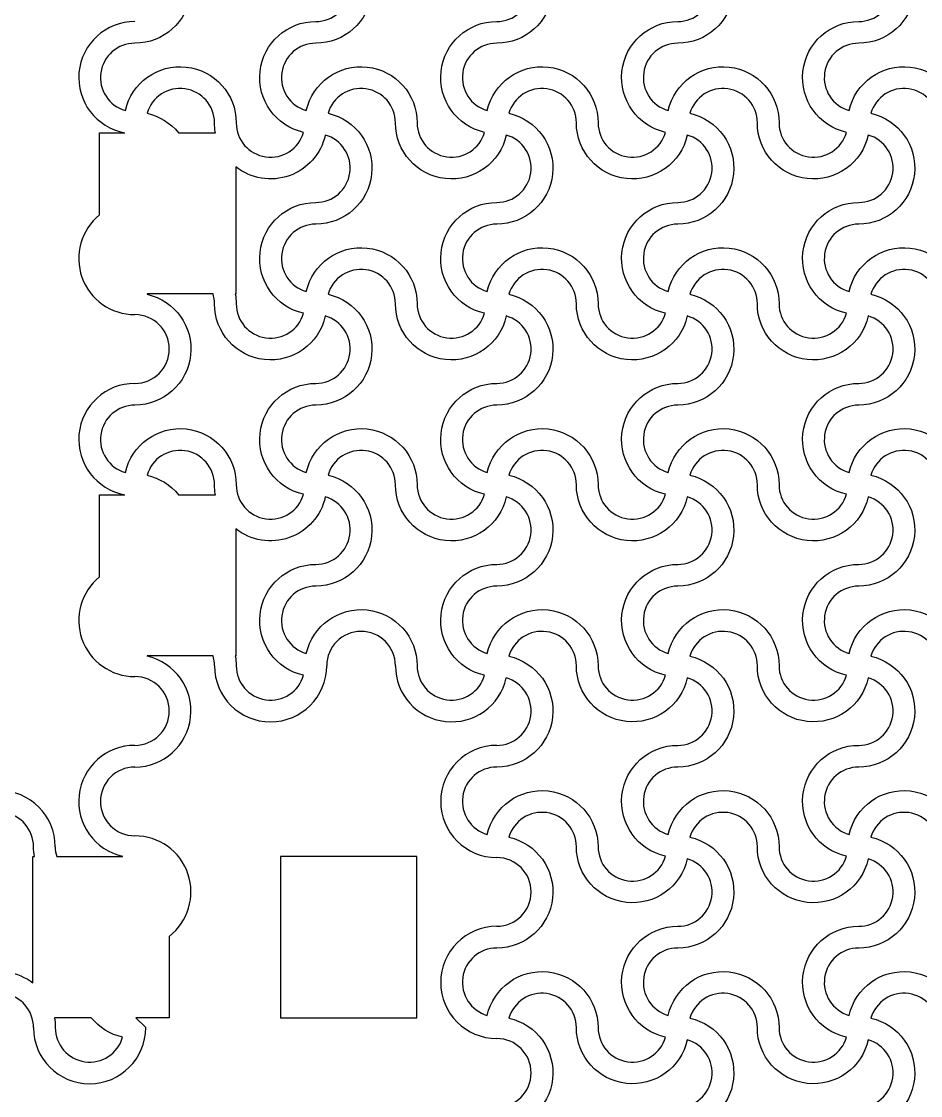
# Model space of a CAD drawing. Header units: millimetres. Extents: x 24 to 345, y 12 to 201.
# Drawn here: x 62.945 to 64.932, y 38.144 to 40.518 of the extents above; entities that cross this region are included whole.
import ezdxf

# ---------------------------------------------------------------- set-up
doc = ezdxf.new("R2010")
doc.units = ezdxf.units.MM
doc.header["$MEASUREMENT"] = 0
doc.layers.add('5th metal (rf+ground)', color=240, linetype='Continuous')

msp = doc.modelspace()

# ---------------------------------------------------------------- linework, layer by layer
at = {"layer": '5th metal (rf+ground)'}
msp.add_line((63.2193, 38.29421), (63.1973, 38.31621), dxfattribs=at)
msp.add_line((63.2193, 38.29421), (63.1973, 38.31621), dxfattribs=at)
msp.add_line((63.2193, 38.29421), (63.1973, 38.31621), dxfattribs=at)
msp.add_line((63.2193, 38.29421), (63.1973, 38.31621), dxfattribs=at)
for points in [[(63.61633, 40.66724, -0.8959788), (63.3713, 40.69421, 0.8687853), (63.22227, 40.71524, -0.8959788), (63.1953, 40.47021, 0.8687853), (63.17427, 40.32118, -0.8959788), (63.4193, 40.29421, 0.8687853), (63.56833, 40.27318, -0.8959788), (63.5953, 40.51821, 0.8687853)], [(63.61633, 40.66724, -0.8959788), (63.3713, 40.69421, 0.8687853), (63.22227, 40.71524, -0.8959788), (63.1953, 40.47021, 0.8687853), (63.17427, 40.32118, -0.8959788), (63.4193, 40.29421, 0.8687853), (63.56833, 40.27318, -0.8959788), (63.5953, 40.51821, 0.8687853)], [(63.61633, 40.66724, -0.8959788), (63.3713, 40.69421, 0.8687853), (63.22227, 40.71524, -0.8959788), (63.1953, 40.47021, 0.8687853), (63.17427, 40.32118, -0.8959788), (63.4193, 40.29421, 0.8687853), (63.56833, 40.27318, -0.8959788), (63.5953, 40.51821, 0.8687853)], [(63.61633, 40.66724, -0.8959788), (63.3713, 40.69421, 0.8687853), (63.22227, 40.71524, -0.8959788), (63.1953, 40.47021, 0.8687853), (63.17427, 40.32118, -0.8959788), (63.4193, 40.29421, 0.8687853), (63.56833, 40.27318, -0.8959788), (63.5953, 40.51821, 0.8687853)], [(64.01633, 40.66724, -0.8959788), (63.7713, 40.69421, 0.8687853), (63.62227, 40.71524, -0.8959788), (63.5953, 40.47021, 0.8687853), (63.57427, 40.32118, -0.8959788), (63.8193, 40.29421, 0.8687853), (63.96833, 40.27318, -0.8959788), (63.9953, 40.51821, 0.8687853)], [(64.01633, 40.66724, -0.8959788), (63.7713, 40.69421, 0.8687853), (63.62227, 40.71524, -0.8959788), (63.5953, 40.47021, 0.8687853), (63.57427, 40.32118, -0.8959788), (63.8193, 40.29421, 0.8687853), (63.96833, 40.27318, -0.8959788), (63.9953, 40.51821, 0.8687853)], [(64.01633, 40.66724, -0.8959788), (63.7713, 40.69421, 0.8687853), (63.62227, 40.71524, -0.8959788), (63.5953, 40.47021, 0.8687853), (63.57427, 40.32118, -0.8959788), (63.8193, 40.29421, 0.8687853), (63.96833, 40.27318, -0.8959788), (63.9953, 40.51821, 0.8687853)], [(64.01633, 40.66724, -0.8959788), (63.7713, 40.69421, 0.8687853), (63.62227, 40.71524, -0.8959788), (63.5953, 40.47021, 0.8687853), (63.57427, 40.32118, -0.8959788), (63.8193, 40.29421, 0.8687853), (63.96833, 40.27318, -0.8959788), (63.9953, 40.51821, 0.8687853)], [(64.41633, 40.66724, -0.8959788), (64.1713, 40.69421, 0.8687853), (64.02227, 40.71524, -0.8959788), (63.9953, 40.47021, 0.8687853), (63.97427, 40.32118, -0.8959788), (64.2193, 40.29421, 0.8687853), (64.36833, 40.27318, -0.8959788), (64.3953, 40.51821, 0.8687853)], [(64.41633, 40.66724, -0.8959788), (64.1713, 40.69421, 0.8687853), (64.02227, 40.71524, -0.8959788), (63.9953, 40.47021, 0.8687853), (63.97427, 40.32118, -0.8959788), (64.2193, 40.29421, 0.8687853), (64.36833, 40.27318, -0.8959788), (64.3953, 40.51821, 0.8687853)], [(64.41633, 40.66724, -0.8959788), (64.1713, 40.69421, 0.8687853), (64.02227, 40.71524, -0.8959788), (63.9953, 40.47021, 0.8687853), (63.97427, 40.32118, -0.8959788), (64.2193, 40.29421, 0.8687853), (64.36833, 40.27318, -0.8959788), (64.3953, 40.51821, 0.8687853)], [(64.41633, 40.66724, -0.8959788), (64.1713, 40.69421, 0.8687853), (64.02227, 40.71524, -0.8959788), (63.9953, 40.47021, 0.8687853), (63.97427, 40.32118, -0.8959788), (64.2193, 40.29421, 0.8687853), (64.36833, 40.27318, -0.8959788), (64.3953, 40.51821, 0.8687853)], [(64.81633, 40.66724, -0.8959788), (64.5713, 40.69421, 0.8687853), (64.42227, 40.71524, -0.8959788), (64.3953, 40.47021, 0.8687853), (64.37427, 40.32118, -0.8959788), (64.6193, 40.29421, 0.8687853), (64.76833, 40.27318, -0.8959788), (64.7953, 40.51821, 0.8687853)], [(64.81633, 40.66724, -0.8959788), (64.5713, 40.69421, 0.8687853), (64.42227, 40.71524, -0.8959788), (64.3953, 40.47021, 0.8687853), (64.37427, 40.32118, -0.8959788), (64.6193, 40.29421, 0.8687853), (64.76833, 40.27318, -0.8959788), (64.7953, 40.51821, 0.8687853)], [(64.81633, 40.66724, -0.8959788), (64.5713, 40.69421, 0.8687853), (64.42227, 40.71524, -0.8959788), (64.3953, 40.47021, 0.8687853), (64.37427, 40.32118, -0.8959788), (64.6193, 40.29421, 0.8687853), (64.76833, 40.27318, -0.8959788), (64.7953, 40.51821, 0.8687853)], [(64.81633, 40.66724, -0.8959788), (64.5713, 40.69421, 0.8687853), (64.42227, 40.71524, -0.8959788), (64.3953, 40.47021, 0.8687853), (64.37427, 40.32118, -0.8959788), (64.6193, 40.29421, 0.8687853), (64.76833, 40.27318, -0.8959788), (64.7953, 40.51821, 0.8687853)], [(65.21633, 40.66724, -0.8959788), (64.9713, 40.69421, 0.8687853), (64.82227, 40.71524, -0.8959788), (64.7953, 40.47021, 0.8687853), (64.77427, 40.32118, -0.8959788), (65.0193, 40.29421, 0.8687853), (65.16833, 40.27318, -0.8959788), (65.1953, 40.51821, 0.8687853)], [(65.21633, 40.66724, -0.8959788), (64.9713, 40.69421, 0.8687853), (64.82227, 40.71524, -0.8959788), (64.7953, 40.47021, 0.8687853), (64.77427, 40.32118, -0.8959788), (65.0193, 40.29421, 0.8687853), (65.16833, 40.27318, -0.8959788), (65.1953, 40.51821, 0.8687853)], [(65.21633, 40.66724, -0.8959788), (64.9713, 40.69421, 0.8687853), (64.82227, 40.71524, -0.8959788), (64.7953, 40.47021, 0.8687853), (64.77427, 40.32118, -0.8959788), (65.0193, 40.29421, 0.8687853), (65.16833, 40.27318, -0.8959788), (65.1953, 40.51821, 0.8687853)], [(65.21633, 40.66724, -0.8959788), (64.9713, 40.69421, 0.8687853), (64.82227, 40.71524, -0.8959788), (64.7953, 40.47021, 0.8687853), (64.77427, 40.32118, -0.8959788), (65.0193, 40.29421, 0.8687853), (65.16833, 40.27318, -0.8959788), (65.1953, 40.51821, 0.8687853)], [(64.01633, 40.26724, -0.8959788), (63.7713, 40.29421, 0.8687853), (63.62227, 40.31524, -0.8959788), (63.5953, 40.07021, 0.8687853), (63.57427, 39.92118, -0.8959788), (63.8193, 39.89421, 0.8687853), (63.96833, 39.87318, -0.8959788), (63.9953, 40.11821, 0.8687853)], [(64.01633, 40.26724, -0.8959788), (63.7713, 40.29421, 0.8687853), (63.62227, 40.31524, -0.8959788), (63.5953, 40.07021, 0.8687853), (63.57427, 39.92118, -0.8959788), (63.8193, 39.89421, 0.8687853), (63.96833, 39.87318, -0.8959788), (63.9953, 40.11821, 0.8687853)], [(64.01633, 40.26724, -0.8959788), (63.7713, 40.29421, 0.8687853), (63.62227, 40.31524, -0.8959788), (63.5953, 40.07021, 0.8687853), (63.57427, 39.92118, -0.8959788), (63.8193, 39.89421, 0.8687853), (63.96833, 39.87318, -0.8959788), (63.9953, 40.11821, 0.8687853)], [(64.01633, 40.26724, -0.8959788), (63.7713, 40.29421, 0.8687853), (63.62227, 40.31524, -0.8959788), (63.5953, 40.07021, 0.8687853), (63.57427, 39.92118, -0.8959788), (63.8193, 39.89421, 0.8687853), (63.96833, 39.87318, -0.8959788), (63.9953, 40.11821, 0.8687853)], [(64.41633, 40.26724, -0.8959788), (64.1713, 40.29421, 0.8687853), (64.02227, 40.31524, -0.8959788), (63.9953, 40.07021, 0.8687853), (63.97427, 39.92118, -0.8959788), (64.2193, 39.89421, 0.8687853), (64.36833, 39.87318, -0.8959788), (64.3953, 40.11821, 0.8687853)], [(64.41633, 40.26724, -0.8959788), (64.1713, 40.29421, 0.8687853), (64.02227, 40.31524, -0.8959788), (63.9953, 40.07021, 0.8687853), (63.97427, 39.92118, -0.8959788), (64.2193, 39.89421, 0.8687853), (64.36833, 39.87318, -0.8959788), (64.3953, 40.11821, 0.8687853)], [(64.41633, 40.26724, -0.8959788), (64.1713, 40.29421, 0.8687853), (64.02227, 40.31524, -0.8959788), (63.9953, 40.07021, 0.8687853), (63.97427, 39.92118, -0.8959788), (64.2193, 39.89421, 0.8687853), (64.36833, 39.87318, -0.8959788), (64.3953, 40.11821, 0.8687853)], [(64.41633, 40.26724, -0.8959788), (64.1713, 40.29421, 0.8687853), (64.02227, 40.31524, -0.8959788), (63.9953, 40.07021, 0.8687853), (63.97427, 39.92118, -0.8959788), (64.2193, 39.89421, 0.8687853), (64.36833, 39.87318, -0.8959788), (64.3953, 40.11821, 0.8687853)], [(64.81633, 40.26724, -0.8959788), (64.5713, 40.29421, 0.8687853), (64.42227, 40.31524, -0.8959788), (64.3953, 40.07021, 0.8687853), (64.37427, 39.92118, -0.8959788), (64.6193, 39.89421, 0.8687853), (64.76833, 39.87318, -0.8959788), (64.7953, 40.11821, 0.8687853)], [(64.81633, 40.26724, -0.8959788), (64.5713, 40.29421, 0.8687853), (64.42227, 40.31524, -0.8959788), (64.3953, 40.07021, 0.8687853), (64.37427, 39.92118, -0.8959788), (64.6193, 39.89421, 0.8687853), (64.76833, 39.87318, -0.8959788), (64.7953, 40.11821, 0.8687853)], [(64.81633, 40.26724, -0.8959788), (64.5713, 40.29421, 0.8687853), (64.42227, 40.31524, -0.8959788), (64.3953, 40.07021, 0.8687853), (64.37427, 39.92118, -0.8959788), (64.6193, 39.89421, 0.8687853), (64.76833, 39.87318, -0.8959788), (64.7953, 40.11821, 0.8687853)], [(64.81633, 40.26724, -0.8959788), (64.5713, 40.29421, 0.8687853), (64.42227, 40.31524, -0.8959788), (64.3953, 40.07021, 0.8687853), (64.37427, 39.92118, -0.8959788), (64.6193, 39.89421, 0.8687853), (64.76833, 39.87318, -0.8959788), (64.7953, 40.11821, 0.8687853)], [(65.21633, 40.26724, -0.8959788), (64.9713, 40.29421, 0.8687853), (64.82227, 40.31524, -0.8959788), (64.7953, 40.07021, 0.8687853), (64.77427, 39.92118, -0.8959788), (65.0193, 39.89421, 0.8687853), (65.16833, 39.87318, -0.8959788), (65.1953, 40.11821, 0.8687853)], [(65.21633, 40.26724, -0.8959788), (64.9713, 40.29421, 0.8687853), (64.82227, 40.31524, -0.8959788), (64.7953, 40.07021, 0.8687853), (64.77427, 39.92118, -0.8959788), (65.0193, 39.89421, 0.8687853), (65.16833, 39.87318, -0.8959788), (65.1953, 40.11821, 0.8687853)], [(65.21633, 40.26724, -0.8959788), (64.9713, 40.29421, 0.8687853), (64.82227, 40.31524, -0.8959788), (64.7953, 40.07021, 0.8687853), (64.77427, 39.92118, -0.8959788), (65.0193, 39.89421, 0.8687853), (65.16833, 39.87318, -0.8959788), (65.1953, 40.11821, 0.8687853)], [(65.21633, 40.26724, -0.8959788), (64.9713, 40.29421, 0.8687853), (64.82227, 40.31524, -0.8959788), (64.7953, 40.07021, 0.8687853), (64.77427, 39.92118, -0.8959788), (65.0193, 39.89421, 0.8687853), (65.16833, 39.87318, -0.8959788), (65.1953, 40.11821, 0.8687853)], [(64.01633, 39.86724, -0.8959788), (63.7713, 39.89421, 0.8687853), (63.62227, 39.91524, -0.8959788), (63.5953, 39.67021, 0.8687853), (63.57427, 39.52118, -0.8959788), (63.8193, 39.49421, 0.8687853), (63.96833, 39.47318, -0.8959788), (63.9953, 39.71821, 0.8687853)], [(64.01633, 39.86724, -0.8959788), (63.7713, 39.89421, 0.8687853), (63.62227, 39.91524, -0.8959788), (63.5953, 39.67021, 0.8687853), (63.57427, 39.52118, -0.8959788), (63.8193, 39.49421, 0.8687853), (63.96833, 39.47318, -0.8959788), (63.9953, 39.71821, 0.8687853)], [(64.01633, 39.86724, -0.8959788), (63.7713, 39.89421, 0.8687853), (63.62227, 39.91524, -0.8959788), (63.5953, 39.67021, 0.8687853), (63.57427, 39.52118, -0.8959788), (63.8193, 39.49421, 0.8687853), (63.96833, 39.47318, -0.8959788), (63.9953, 39.71821, 0.8687853)], [(64.01633, 39.86724, -0.8959788), (63.7713, 39.89421, 0.8687853), (63.62227, 39.91524, -0.8959788), (63.5953, 39.67021, 0.8687853), (63.57427, 39.52118, -0.8959788), (63.8193, 39.49421, 0.8687853), (63.96833, 39.47318, -0.8959788), (63.9953, 39.71821, 0.8687853)], [(64.41633, 39.86724, -0.8959788), (64.1713, 39.89421, 0.8687853), (64.02227, 39.91524, -0.8959788), (63.9953, 39.67021, 0.8687853), (63.97427, 39.52118, -0.8959788), (64.2193, 39.49421, 0.8687853), (64.36833, 39.47318, -0.8959788), (64.3953, 39.71821, 0.8687853)], [(64.41633, 39.86724, -0.8959788), (64.1713, 39.89421, 0.8687853), (64.02227, 39.91524, -0.8959788), (63.9953, 39.67021, 0.8687853), (63.97427, 39.52118, -0.8959788), (64.2193, 39.49421, 0.8687853), (64.36833, 39.47318, -0.8959788), (64.3953, 39.71821, 0.8687853)], [(64.41633, 39.86724, -0.8959788), (64.1713, 39.89421, 0.8687853), (64.02227, 39.91524, -0.8959788), (63.9953, 39.67021, 0.8687853), (63.97427, 39.52118, -0.8959788), (64.2193, 39.49421, 0.8687853), (64.36833, 39.47318, -0.8959788), (64.3953, 39.71821, 0.8687853)], [(64.41633, 39.86724, -0.8959788), (64.1713, 39.89421, 0.8687853), (64.02227, 39.91524, -0.8959788), (63.9953, 39.67021, 0.8687853), (63.97427, 39.52118, -0.8959788), (64.2193, 39.49421, 0.8687853), (64.36833, 39.47318, -0.8959788), (64.3953, 39.71821, 0.8687853)], [(64.81633, 39.86724, -0.8959788), (64.5713, 39.89421, 0.8687853), (64.42227, 39.91524, -0.8959788), (64.3953, 39.67021, 0.8687853), (64.37427, 39.52118, -0.8959788), (64.6193, 39.49421, 0.8687853), (64.76833, 39.47318, -0.8959788), (64.7953, 39.71821, 0.8687853)], [(64.81633, 39.86724, -0.8959788), (64.5713, 39.89421, 0.8687853), (64.42227, 39.91524, -0.8959788), (64.3953, 39.67021, 0.8687853), (64.37427, 39.52118, -0.8959788), (64.6193, 39.49421, 0.8687853), (64.76833, 39.47318, -0.8959788), (64.7953, 39.71821, 0.8687853)], [(64.81633, 39.86724, -0.8959788), (64.5713, 39.89421, 0.8687853), (64.42227, 39.91524, -0.8959788), (64.3953, 39.67021, 0.8687853), (64.37427, 39.52118, -0.8959788), (64.6193, 39.49421, 0.8687853), (64.76833, 39.47318, -0.8959788), (64.7953, 39.71821, 0.8687853)], [(64.81633, 39.86724, -0.8959788), (64.5713, 39.89421, 0.8687853), (64.42227, 39.91524, -0.8959788), (64.3953, 39.67021, 0.8687853), (64.37427, 39.52118, -0.8959788), (64.6193, 39.49421, 0.8687853), (64.76833, 39.47318, -0.8959788), (64.7953, 39.71821, 0.8687853)], [(65.21633, 39.86724, -0.8959788), (64.9713, 39.89421, 0.8687853), (64.82227, 39.91524, -0.8959788), (64.7953, 39.67021, 0.8687853), (64.77427, 39.52118, -0.8959788), (65.0193, 39.49421, 0.8687853), (65.16833, 39.47318, -0.8959788), (65.1953, 39.71821, 0.8687853)], [(65.21633, 39.86724, -0.8959788), (64.9713, 39.89421, 0.8687853), (64.82227, 39.91524, -0.8959788), (64.7953, 39.67021, 0.8687853), (64.77427, 39.52118, -0.8959788), (65.0193, 39.49421, 0.8687853), (65.16833, 39.47318, -0.8959788), (65.1953, 39.71821, 0.8687853)], [(65.21633, 39.86724, -0.8959788), (64.9713, 39.89421, 0.8687853), (64.82227, 39.91524, -0.8959788), (64.7953, 39.67021, 0.8687853), (64.77427, 39.52118, -0.8959788), (65.0193, 39.49421, 0.8687853), (65.16833, 39.47318, -0.8959788), (65.1953, 39.71821, 0.8687853)], [(65.21633, 39.86724, -0.8959788), (64.9713, 39.89421, 0.8687853), (64.82227, 39.91524, -0.8959788), (64.7953, 39.67021, 0.8687853), (64.77427, 39.52118, -0.8959788), (65.0193, 39.49421, 0.8687853), (65.16833, 39.47318, -0.8959788), (65.1953, 39.71821, 0.8687853)], [(64.01633, 39.46724, -0.8959788), (63.7713, 39.49421, 0.8687853), (63.62227, 39.51524, -0.8959788), (63.5953, 39.27021, 0.8687853), (63.57427, 39.12118, -0.8959788), (63.8193, 39.09421, 0.8687853), (63.96833, 39.07318, -0.8959788), (63.9953, 39.31821, 0.8687853)], [(64.01633, 39.46724, -0.8959788), (63.7713, 39.49421, 0.8687853), (63.62227, 39.51524, -0.8959788), (63.5953, 39.27021, 0.8687853), (63.57427, 39.12118, -0.8959788), (63.8193, 39.09421, 0.8687853), (63.96833, 39.07318, -0.8959788), (63.9953, 39.31821, 0.8687853)], [(64.01633, 39.46724, -0.8959788), (63.7713, 39.49421, 0.8687853), (63.62227, 39.51524, -0.8959788), (63.5953, 39.27021, 0.8687853), (63.57427, 39.12118, -0.8959788), (63.8193, 39.09421, 0.8687853), (63.96833, 39.07318, -0.8959788), (63.9953, 39.31821, 0.8687853)], [(64.01633, 39.46724, -0.8959788), (63.7713, 39.49421, 0.8687853), (63.62227, 39.51524, -0.8959788), (63.5953, 39.27021, 0.8687853), (63.57427, 39.12118, -0.8959788), (63.8193, 39.09421, 0.8687853), (63.96833, 39.07318, -0.8959788), (63.9953, 39.31821, 0.8687853)], [(64.41633, 39.46724, -0.8959788), (64.1713, 39.49421, 0.8687853), (64.02227, 39.51524, -0.8959788), (63.9953, 39.27021, 0.8687853), (63.97427, 39.12118, -0.8959788), (64.2193, 39.09421, 0.8687853), (64.36833, 39.07318, -0.8959788), (64.3953, 39.31821, 0.8687853)], [(64.41633, 39.46724, -0.8959788), (64.1713, 39.49421, 0.8687853), (64.02227, 39.51524, -0.8959788), (63.9953, 39.27021, 0.8687853), (63.97427, 39.12118, -0.8959788), (64.2193, 39.09421, 0.8687853), (64.36833, 39.07318, -0.8959788), (64.3953, 39.31821, 0.8687853)], [(64.41633, 39.46724, -0.8959788), (64.1713, 39.49421, 0.8687853), (64.02227, 39.51524, -0.8959788), (63.9953, 39.27021, 0.8687853), (63.97427, 39.12118, -0.8959788), (64.2193, 39.09421, 0.8687853), (64.36833, 39.07318, -0.8959788), (64.3953, 39.31821, 0.8687853)], [(64.41633, 39.46724, -0.8959788), (64.1713, 39.49421, 0.8687853), (64.02227, 39.51524, -0.8959788), (63.9953, 39.27021, 0.8687853), (63.97427, 39.12118, -0.8959788), (64.2193, 39.09421, 0.8687853), (64.36833, 39.07318, -0.8959788), (64.3953, 39.31821, 0.8687853)], [(64.81633, 39.46724, -0.8959788), (64.5713, 39.49421, 0.8687853), (64.42227, 39.51524, -0.8959788), (64.3953, 39.27021, 0.8687853), (64.37427, 39.12118, -0.8959788), (64.6193, 39.09421, 0.8687853), (64.76833, 39.07318, -0.8959788), (64.7953, 39.31821, 0.8687853)], [(64.81633, 39.46724, -0.8959788), (64.5713, 39.49421, 0.8687853), (64.42227, 39.51524, -0.8959788), (64.3953, 39.27021, 0.8687853), (64.37427, 39.12118, -0.8959788), (64.6193, 39.09421, 0.8687853), (64.76833, 39.07318, -0.8959788), (64.7953, 39.31821, 0.8687853)], [(64.81633, 39.46724, -0.8959788), (64.5713, 39.49421, 0.8687853), (64.42227, 39.51524, -0.8959788), (64.3953, 39.27021, 0.8687853), (64.37427, 39.12118, -0.8959788), (64.6193, 39.09421, 0.8687853), (64.76833, 39.07318, -0.8959788), (64.7953, 39.31821, 0.8687853)], [(64.81633, 39.46724, -0.8959788), (64.5713, 39.49421, 0.8687853), (64.42227, 39.51524, -0.8959788), (64.3953, 39.27021, 0.8687853), (64.37427, 39.12118, -0.8959788), (64.6193, 39.09421, 0.8687853), (64.76833, 39.07318, -0.8959788), (64.7953, 39.31821, 0.8687853)], [(65.21633, 39.46724, -0.8959788), (64.9713, 39.49421, 0.8687853), (64.82227, 39.51524, -0.8959788), (64.7953, 39.27021, 0.8687853), (64.77427, 39.12118, -0.8959788), (65.0193, 39.09421, 0.8687853), (65.16833, 39.07318, -0.8959788), (65.1953, 39.31821, 0.8687853)], [(65.21633, 39.46724, -0.8959788), (64.9713, 39.49421, 0.8687853), (64.82227, 39.51524, -0.8959788), (64.7953, 39.27021, 0.8687853), (64.77427, 39.12118, -0.8959788), (65.0193, 39.09421, 0.8687853), (65.16833, 39.07318, -0.8959788), (65.1953, 39.31821, 0.8687853)], [(65.21633, 39.46724, -0.8959788), (64.9713, 39.49421, 0.8687853), (64.82227, 39.51524, -0.8959788), (64.7953, 39.27021, 0.8687853), (64.77427, 39.12118, -0.8959788), (65.0193, 39.09421, 0.8687853), (65.16833, 39.07318, -0.8959788), (65.1953, 39.31821, 0.8687853)], [(65.21633, 39.46724, -0.8959788), (64.9713, 39.49421, 0.8687853), (64.82227, 39.51524, -0.8959788), (64.7953, 39.27021, 0.8687853), (64.77427, 39.12118, -0.8959788), (65.0193, 39.09421, 0.8687853), (65.16833, 39.07318, -0.8959788), (65.1953, 39.31821, 0.8687853)], [(64.41633, 39.06724, -0.8959788), (64.1713, 39.09421, 0.8687853), (64.02227, 39.11524, -0.8959788), (63.9953, 38.87021, 0.8687853), (63.97427, 38.72118, -0.8959788), (64.2193, 38.69421, 0.8687853), (64.36833, 38.67318, -0.8959788), (64.3953, 38.91821, 0.8687853)], [(64.41633, 39.06724, -0.8959788), (64.1713, 39.09421, 0.8687853), (64.02227, 39.11524, -0.8959788), (63.9953, 38.87021, 0.8687853), (63.97427, 38.72118, -0.8959788), (64.2193, 38.69421, 0.8687853), (64.36833, 38.67318, -0.8959788), (64.3953, 38.91821, 0.8687853)], [(64.41633, 39.06724, -0.8959788), (64.1713, 39.09421, 0.8687853), (64.02227, 39.11524, -0.8959788), (63.9953, 38.87021, 0.8687853), (63.97427, 38.72118, -0.8959788), (64.2193, 38.69421, 0.8687853), (64.36833, 38.67318, -0.8959788), (64.3953, 38.91821, 0.8687853)], [(64.41633, 39.06724, -0.8959788), (64.1713, 39.09421, 0.8687853), (64.02227, 39.11524, -0.8959788), (63.9953, 38.87021, 0.8687853), (63.97427, 38.72118, -0.8959788), (64.2193, 38.69421, 0.8687853), (64.36833, 38.67318, -0.8959788), (64.3953, 38.91821, 0.8687853)], [(64.81633, 39.06724, -0.8959788), (64.5713, 39.09421, 0.8687853), (64.42227, 39.11524, -0.8959788), (64.3953, 38.87021, 0.8687853), (64.37427, 38.72118, -0.8959788), (64.6193, 38.69421, 0.8687853), (64.76833, 38.67318, -0.8959788), (64.7953, 38.91821, 0.8687853)], [(64.81633, 39.06724, -0.8959788), (64.5713, 39.09421, 0.8687853), (64.42227, 39.11524, -0.8959788), (64.3953, 38.87021, 0.8687853), (64.37427, 38.72118, -0.8959788), (64.6193, 38.69421, 0.8687853), (64.76833, 38.67318, -0.8959788), (64.7953, 38.91821, 0.8687853)], [(64.81633, 39.06724, -0.8959788), (64.5713, 39.09421, 0.8687853), (64.42227, 39.11524, -0.8959788), (64.3953, 38.87021, 0.8687853), (64.37427, 38.72118, -0.8959788), (64.6193, 38.69421, 0.8687853), (64.76833, 38.67318, -0.8959788), (64.7953, 38.91821, 0.8687853)], [(64.81633, 39.06724, -0.8959788), (64.5713, 39.09421, 0.8687853), (64.42227, 39.11524, -0.8959788), (64.3953, 38.87021, 0.8687853), (64.37427, 38.72118, -0.8959788), (64.6193, 38.69421, 0.8687853), (64.76833, 38.67318, -0.8959788), (64.7953, 38.91821, 0.8687853)], [(65.21633, 39.06724, -0.8959788), (64.9713, 39.09421, 0.8687853), (64.82227, 39.11524, -0.8959788), (64.7953, 38.87021, 0.8687853), (64.77427, 38.72118, -0.8959788), (65.0193, 38.69421, 0.8687853), (65.16833, 38.67318, -0.8959788), (65.1953, 38.91821, 0.8687853)], [(65.21633, 39.06724, -0.8959788), (64.9713, 39.09421, 0.8687853), (64.82227, 39.11524, -0.8959788), (64.7953, 38.87021, 0.8687853), (64.77427, 38.72118, -0.8959788), (65.0193, 38.69421, 0.8687853), (65.16833, 38.67318, -0.8959788), (65.1953, 38.91821, 0.8687853)], [(65.21633, 39.06724, -0.8959788), (64.9713, 39.09421, 0.8687853), (64.82227, 39.11524, -0.8959788), (64.7953, 38.87021, 0.8687853), (64.77427, 38.72118, -0.8959788), (65.0193, 38.69421, 0.8687853), (65.16833, 38.67318, -0.8959788), (65.1953, 38.91821, 0.8687853)], [(65.21633, 39.06724, -0.8959788), (64.9713, 39.09421, 0.8687853), (64.82227, 39.11524, -0.8959788), (64.7953, 38.87021, 0.8687853), (64.77427, 38.72118, -0.8959788), (65.0193, 38.69421, 0.8687853), (65.16833, 38.67318, -0.8959788), (65.1953, 38.91821, 0.8687853)], [(64.41633, 38.66724, -0.8959788), (64.1713, 38.69421, 0.8687853), (64.02227, 38.71524, -0.8959788), (63.9953, 38.47021, 0.8687853), (63.97427, 38.32118, -0.8959788), (64.2193, 38.29421, 0.8687853), (64.36833, 38.27318, -0.8959788), (64.3953, 38.51821, 0.8687853)], [(64.41633, 38.66724, -0.8959788), (64.1713, 38.69421, 0.8687853), (64.02227, 38.71524, -0.8959788), (63.9953, 38.47021, 0.8687853), (63.97427, 38.32118, -0.8959788), (64.2193, 38.29421, 0.8687853), (64.36833, 38.27318, -0.8959788), (64.3953, 38.51821, 0.8687853)], [(64.41633, 38.66724, -0.8959788), (64.1713, 38.69421, 0.8687853), (64.02227, 38.71524, -0.8959788), (63.9953, 38.47021, 0.8687853), (63.97427, 38.32118, -0.8959788), (64.2193, 38.29421, 0.8687853), (64.36833, 38.27318, -0.8959788), (64.3953, 38.51821, 0.8687853)], [(64.41633, 38.66724, -0.8959788), (64.1713, 38.69421, 0.8687853), (64.02227, 38.71524, -0.8959788), (63.9953, 38.47021, 0.8687853), (63.97427, 38.32118, -0.8959788), (64.2193, 38.29421, 0.8687853), (64.36833, 38.27318, -0.8959788), (64.3953, 38.51821, 0.8687853)], [(64.81633, 38.66724, -0.8959788), (64.5713, 38.69421, 0.8687853), (64.42227, 38.71524, -0.8959788), (64.3953, 38.47021, 0.8687853), (64.37427, 38.32118, -0.8959788), (64.6193, 38.29421, 0.8687853), (64.76833, 38.27318, -0.8959788), (64.7953, 38.51821, 0.8687853)], [(64.81633, 38.66724, -0.8959788), (64.5713, 38.69421, 0.8687853), (64.42227, 38.71524, -0.8959788), (64.3953, 38.47021, 0.8687853), (64.37427, 38.32118, -0.8959788), (64.6193, 38.29421, 0.8687853), (64.76833, 38.27318, -0.8959788), (64.7953, 38.51821, 0.8687853)], [(64.81633, 38.66724, -0.8959788), (64.5713, 38.69421, 0.8687853), (64.42227, 38.71524, -0.8959788), (64.3953, 38.47021, 0.8687853), (64.37427, 38.32118, -0.8959788), (64.6193, 38.29421, 0.8687853), (64.76833, 38.27318, -0.8959788), (64.7953, 38.51821, 0.8687853)], [(64.81633, 38.66724, -0.8959788), (64.5713, 38.69421, 0.8687853), (64.42227, 38.71524, -0.8959788), (64.3953, 38.47021, 0.8687853), (64.37427, 38.32118, -0.8959788), (64.6193, 38.29421, 0.8687853), (64.76833, 38.27318, -0.8959788), (64.7953, 38.51821, 0.8687853)], [(65.21633, 38.66724, -0.8959788), (64.9713, 38.69421, 0.8687853), (64.82227, 38.71524, -0.8959788), (64.7953, 38.47021, 0.8687853), (64.77427, 38.32118, -0.8959788), (65.0193, 38.29421, 0.8687853), (65.16833, 38.27318, -0.8959788), (65.1953, 38.51821, 0.8687853)], [(65.21633, 38.66724, -0.8959788), (64.9713, 38.69421, 0.8687853), (64.82227, 38.71524, -0.8959788), (64.7953, 38.47021, 0.8687853), (64.77427, 38.32118, -0.8959788), (65.0193, 38.29421, 0.8687853), (65.16833, 38.27318, -0.8959788), (65.1953, 38.51821, 0.8687853)], [(65.21633, 38.66724, -0.8959788), (64.9713, 38.69421, 0.8687853), (64.82227, 38.71524, -0.8959788), (64.7953, 38.47021, 0.8687853), (64.77427, 38.32118, -0.8959788), (65.0193, 38.29421, 0.8687853), (65.16833, 38.27318, -0.8959788), (65.1953, 38.51821, 0.8687853)], [(65.21633, 38.66724, -0.8959788), (64.9713, 38.69421, 0.8687853), (64.82227, 38.71524, -0.8959788), (64.7953, 38.47021, 0.8687853), (64.77427, 38.32118, -0.8959788), (65.0193, 38.29421, 0.8687853), (65.16833, 38.27318, -0.8959788), (65.1953, 38.51821, 0.8687853)], [(64.41633, 38.26724, -0.8959788), (64.1713, 38.29421, 0.8687853), (64.02227, 38.31524, -0.8959788), (63.9953, 38.07021, 0.8687853), (63.97427, 37.92118, -0.8959788), (64.2193, 37.89421, 0.8687853), (64.36833, 37.87318, -0.8959788), (64.3953, 38.11821, 0.8687853)], [(64.41633, 38.26724, -0.8959788), (64.1713, 38.29421, 0.8687853), (64.02227, 38.31524, -0.8959788), (63.9953, 38.07021, 0.8687853), (63.97427, 37.92118, -0.8959788), (64.2193, 37.89421, 0.8687853), (64.36833, 37.87318, -0.8959788), (64.3953, 38.11821, 0.8687853)], [(64.41633, 38.26724, -0.8959788), (64.1713, 38.29421, 0.8687853), (64.02227, 38.31524, -0.8959788), (63.9953, 38.07021, 0.8687853), (63.97427, 37.92118, -0.8959788), (64.2193, 37.89421, 0.8687853), (64.36833, 37.87318, -0.8959788), (64.3953, 38.11821, 0.8687853)], [(64.41633, 38.26724, -0.8959788), (64.1713, 38.29421, 0.8687853), (64.02227, 38.31524, -0.8959788), (63.9953, 38.07021, 0.8687853), (63.97427, 37.92118, -0.8959788), (64.2193, 37.89421, 0.8687853), (64.36833, 37.87318, -0.8959788), (64.3953, 38.11821, 0.8687853)], [(64.81633, 38.26724, -0.8959788), (64.5713, 38.29421, 0.8687853), (64.42227, 38.31524, -0.8959788), (64.3953, 38.07021, 0.8687853), (64.37427, 37.92118, -0.8959788), (64.6193, 37.89421, 0.8687853), (64.76833, 37.87318, -0.8959788), (64.7953, 38.11821, 0.8687853)], [(64.81633, 38.26724, -0.8959788), (64.5713, 38.29421, 0.8687853), (64.42227, 38.31524, -0.8959788), (64.3953, 38.07021, 0.8687853), (64.37427, 37.92118, -0.8959788), (64.6193, 37.89421, 0.8687853), (64.76833, 37.87318, -0.8959788), (64.7953, 38.11821, 0.8687853)], [(64.81633, 38.26724, -0.8959788), (64.5713, 38.29421, 0.8687853), (64.42227, 38.31524, -0.8959788), (64.3953, 38.07021, 0.8687853), (64.37427, 37.92118, -0.8959788), (64.6193, 37.89421, 0.8687853), (64.76833, 37.87318, -0.8959788), (64.7953, 38.11821, 0.8687853)], [(64.81633, 38.26724, -0.8959788), (64.5713, 38.29421, 0.8687853), (64.42227, 38.31524, -0.8959788), (64.3953, 38.07021, 0.8687853), (64.37427, 37.92118, -0.8959788), (64.6193, 37.89421, 0.8687853), (64.76833, 37.87318, -0.8959788), (64.7953, 38.11821, 0.8687853)], [(65.21633, 38.26724, -0.8959788), (64.9713, 38.29421, 0.8687853), (64.82227, 38.31524, -0.8959788), (64.7953, 38.07021, 0.8687853), (64.77427, 37.92118, -0.8959788), (65.0193, 37.89421, 0.8687853), (65.16833, 37.87318, -0.8959788), (65.1953, 38.11821, 0.8687853)], [(65.21633, 38.26724, -0.8959788), (64.9713, 38.29421, 0.8687853), (64.82227, 38.31524, -0.8959788), (64.7953, 38.07021, 0.8687853), (64.77427, 37.92118, -0.8959788), (65.0193, 37.89421, 0.8687853), (65.16833, 37.87318, -0.8959788), (65.1953, 38.11821, 0.8687853)], [(65.21633, 38.26724, -0.8959788), (64.9713, 38.29421, 0.8687853), (64.82227, 38.31524, -0.8959788), (64.7953, 38.07021, 0.8687853), (64.77427, 37.92118, -0.8959788), (65.0193, 37.89421, 0.8687853), (65.16833, 37.87318, -0.8959788), (65.1953, 38.11821, 0.8687853)], [(65.21633, 38.26724, -0.8959788), (64.9713, 38.29421, 0.8687853), (64.82227, 38.31524, -0.8959788), (64.7953, 38.07021, 0.8687853), (64.77427, 37.92118, -0.8959788), (65.0193, 37.89421, 0.8687853), (65.16833, 37.87318, -0.8959788), (65.1953, 38.11821, 0.8687853)]]:
    msp.add_lwpolyline(points, format="xyb", close=True, dxfattribs=at)
for points in [[(63.37327, 40.27221, -0.0446205), (63.3713, 40.29421, 0.8687853), (63.22227, 40.31524, -0.1694062), (63.29169, 40.27221)], [(63.37327, 40.27221, -0.0446205), (63.3713, 40.29421, 0.8687853), (63.22227, 40.31524, -0.1694062), (63.29169, 40.27221)], [(63.37327, 40.27221, -0.0446205), (63.3713, 40.29421, 0.8687853), (63.22227, 40.31524, -0.1694062), (63.29169, 40.27221)], [(63.37327, 40.27221, -0.0446205), (63.3713, 40.29421, 0.8687853), (63.22227, 40.31524, -0.1694062), (63.29169, 40.27221)], [(63.41733, 39.91621, -0.0446205), (63.4193, 39.89421, 0.8687853), (63.56833, 39.87318, -0.8959788), (63.5953, 40.11821, 0.8687853), (63.61633, 40.26724, -0.5533141), (63.4183, 40.19701)], [(63.41733, 39.91621, -0.0446205), (63.4193, 39.89421, 0.8687853), (63.56833, 39.87318, -0.8959788), (63.5953, 40.11821, 0.8687853), (63.61633, 40.26724, -0.5533141), (63.4183, 40.19701)], [(63.41733, 39.91621, -0.0446205), (63.4193, 39.89421, 0.8687853), (63.56833, 39.87318, -0.8959788), (63.5953, 40.11821, 0.8687853), (63.61633, 40.26724, -0.5533141), (63.4183, 40.19701)], [(63.41733, 39.91621, -0.0446205), (63.4193, 39.89421, 0.8687853), (63.56833, 39.87318, -0.8959788), (63.5953, 40.11821, 0.8687853), (63.61633, 40.26724, -0.5533141), (63.4183, 40.19701)], [(63.22255, 39.91621, 0.0033204), (63.22227, 39.91524, -0.8959788), (63.1953, 39.67021, 0.8687853), (63.17427, 39.52118, -0.8959788), (63.4193, 39.49421, 0.8687853), (63.56833, 39.47318, -0.8959788), (63.5953, 39.71821, 0.8687853), (63.61633, 39.86724, -0.8959788), (63.3713, 39.89421, 0.0735514), (63.36804, 39.91621)], [(63.22255, 39.91621, 0.0033204), (63.22227, 39.91524, -0.8959788), (63.1953, 39.67021, 0.8687853), (63.17427, 39.52118, -0.8959788), (63.4193, 39.49421, 0.8687853), (63.56833, 39.47318, -0.8959788), (63.5953, 39.71821, 0.8687853), (63.61633, 39.86724, -0.8959788), (63.3713, 39.89421, 0.0735514), (63.36804, 39.91621)], [(63.22255, 39.91621, 0.0033204), (63.22227, 39.91524, -0.8959788), (63.1953, 39.67021, 0.8687853), (63.17427, 39.52118, -0.8959788), (63.4193, 39.49421, 0.8687853), (63.56833, 39.47318, -0.8959788), (63.5953, 39.71821, 0.8687853), (63.61633, 39.86724, -0.8959788), (63.3713, 39.89421, 0.0735514), (63.36804, 39.91621)], [(63.22255, 39.91621, 0.0033204), (63.22227, 39.91524, -0.8959788), (63.1953, 39.67021, 0.8687853), (63.17427, 39.52118, -0.8959788), (63.4193, 39.49421, 0.8687853), (63.56833, 39.47318, -0.8959788), (63.5953, 39.71821, 0.8687853), (63.61633, 39.86724, -0.8959788), (63.3713, 39.89421, 0.0735514), (63.36804, 39.91621)], [(63.37327, 39.47221, -0.0446205), (63.3713, 39.49421, 0.8687853), (63.22227, 39.51524, -0.1694062), (63.29169, 39.47221)], [(63.37327, 39.47221, -0.0446205), (63.3713, 39.49421, 0.8687853), (63.22227, 39.51524, -0.1694062), (63.29169, 39.47221)], [(63.37327, 39.47221, -0.0446205), (63.3713, 39.49421, 0.8687853), (63.22227, 39.51524, -0.1694062), (63.29169, 39.47221)], [(63.37327, 39.47221, -0.0446205), (63.3713, 39.49421, 0.8687853), (63.22227, 39.51524, -0.1694062), (63.29169, 39.47221)], [(63.41733, 39.11621, -0.0446205), (63.4193, 39.09421, 0.8687853), (63.56833, 39.07318, -0.8959788), (63.5953, 39.31821, 0.8687853), (63.61633, 39.46724, -0.5533141), (63.4183, 39.39701, -0.5533141)], [(63.41733, 39.11621, -0.0446205), (63.4193, 39.09421, 0.8687853), (63.56833, 39.07318, -0.8959788), (63.5953, 39.31821, 0.8687853), (63.61633, 39.46724, -0.5533141), (63.4183, 39.39701, -0.5533141)], [(63.41733, 39.11621, -0.0446205), (63.4193, 39.09421, 0.8687853), (63.56833, 39.07318, -0.8959788), (63.5953, 39.31821, 0.8687853), (63.61633, 39.46724, -0.5533141), (63.4183, 39.39701, -0.5533141)], [(63.41733, 39.11621, -0.0446205), (63.4193, 39.09421, 0.8687853), (63.56833, 39.07318, -0.8959788), (63.5953, 39.31821, 0.8687853), (63.61633, 39.46724, -0.5533141), (63.4183, 39.39701, -0.5533141)], [(62.97327, 38.67221, -0.0446205), (62.9713, 38.69421, 0.8687853), (62.82227, 38.71524, -0.8959788), (62.7953, 38.47021, 0.8687853), (62.77427, 38.32118, -0.5458606), (62.97005, 38.39314, -0.5458606)], [(62.97327, 38.67221, -0.0446205), (62.9713, 38.69421, 0.8687853), (62.82227, 38.71524, -0.8959788), (62.7953, 38.47021, 0.8687853), (62.77427, 38.32118, -0.5458606), (62.97005, 38.39314, -0.5458606)], [(62.97327, 38.67221, -0.0446205), (62.9713, 38.69421, 0.8687853), (62.82227, 38.71524, -0.8959788), (62.7953, 38.47021, 0.8687853), (62.77427, 38.32118, -0.5458606), (62.97005, 38.39314, -0.5458606)], [(62.97327, 38.67221, -0.0446205), (62.9713, 38.69421, 0.8687853), (62.82227, 38.71524, -0.8959788), (62.7953, 38.47021, 0.8687853), (62.77427, 38.32118, -0.5458606), (62.97005, 38.39314, -0.5458606)], [(63.01733, 38.31621, -0.0446205), (63.0193, 38.29421, 0.8687853), (63.16833, 38.27318, -0.1694062), (63.0989, 38.31621)], [(63.01733, 38.31621, -0.0446205), (63.0193, 38.29421, 0.8687853), (63.16833, 38.27318, -0.1694062), (63.0989, 38.31621)], [(63.01733, 38.31621, -0.0446205), (63.0193, 38.29421, 0.8687853), (63.16833, 38.27318, -0.1694062), (63.0989, 38.31621)], [(63.01733, 38.31621, -0.0446205), (63.0193, 38.29421, 0.8687853), (63.16833, 38.27318, -0.1694062), (63.0989, 38.31621)]]:
    msp.add_lwpolyline(points, format="xyb", dxfattribs=at)
for points in [[(63.1173, 40.0906), (63.1173, 40.27221), (63.17312, 40.27221)], [(63.1173, 40.0906), (63.1173, 40.27221), (63.17312, 40.27221)], [(63.1173, 40.0906), (63.1173, 40.27221), (63.17312, 40.27221)], [(63.1173, 40.0906), (63.1173, 40.27221), (63.17312, 40.27221)], [(63.29169, 40.27221), (63.37327, 40.27221)], [(63.29169, 40.27221), (63.37327, 40.27221)], [(63.29169, 40.27221), (63.37327, 40.27221)], [(63.29169, 40.27221), (63.37327, 40.27221)], [(63.4183, 40.19701), (63.4183, 39.91621), (63.41733, 39.91621)], [(63.4183, 40.19701), (63.4183, 39.91621), (63.41733, 39.91621)], [(63.4183, 40.19701), (63.4183, 39.91621), (63.41733, 39.91621)], [(63.4183, 40.19701), (63.4183, 39.91621), (63.41733, 39.91621)], [(63.36804, 39.91621), (63.22255, 39.91621)], [(63.36804, 39.91621), (63.22255, 39.91621)], [(63.36804, 39.91621), (63.22255, 39.91621)], [(63.36804, 39.91621), (63.22255, 39.91621)], [(63.1173, 39.2906), (63.1173, 39.47221), (63.17312, 39.47221)], [(63.1173, 39.2906), (63.1173, 39.47221), (63.17312, 39.47221)], [(63.1173, 39.2906), (63.1173, 39.47221), (63.17312, 39.47221)], [(63.1173, 39.2906), (63.1173, 39.47221), (63.17312, 39.47221)], [(63.29169, 39.47221), (63.37327, 39.47221)], [(63.29169, 39.47221), (63.37327, 39.47221)], [(63.29169, 39.47221), (63.37327, 39.47221)], [(63.29169, 39.47221), (63.37327, 39.47221)], [(63.4183, 39.39701), (63.4183, 39.11621), (63.41733, 39.11621)], [(63.4183, 39.39701), (63.4183, 39.11621), (63.41733, 39.11621)], [(63.4183, 39.39701), (63.4183, 39.11621), (63.41733, 39.11621)], [(63.4183, 39.39701), (63.4183, 39.11621), (63.41733, 39.11621)], [(63.36804, 39.11621), (63.22255, 39.11621)], [(63.36804, 39.11621), (63.22255, 39.11621)], [(63.36804, 39.11621), (63.22255, 39.11621)], [(63.36804, 39.11621), (63.22255, 39.11621)], [(62.97005, 38.39314), (62.97005, 38.67221), (62.97327, 38.67221)], [(62.97005, 38.39314), (62.97005, 38.67221), (62.97327, 38.67221)], [(62.97005, 38.39314), (62.97005, 38.67221), (62.97327, 38.67221)], [(62.97005, 38.39314), (62.97005, 38.67221), (62.97327, 38.67221)], [(63.02255, 38.67221), (63.16804, 38.67221)], [(63.02255, 38.67221), (63.16804, 38.67221)], [(63.02255, 38.67221), (63.16804, 38.67221)], [(63.02255, 38.67221), (63.16804, 38.67221)], [(63.27105, 38.49604), (63.27105, 38.31621), (63.1973, 38.31621)], [(63.27105, 38.49604), (63.27105, 38.31621), (63.1973, 38.31621)], [(63.27105, 38.49604), (63.27105, 38.31621), (63.1973, 38.31621)], [(63.27105, 38.49604), (63.27105, 38.31621), (63.1973, 38.31621)], [(63.0989, 38.31621), (63.01733, 38.31621)], [(63.0989, 38.31621), (63.01733, 38.31621)], [(63.0989, 38.31621), (63.01733, 38.31621)], [(63.0989, 38.31621), (63.01733, 38.31621)]]:
    msp.add_lwpolyline(points, dxfattribs=at)
msp.add_lwpolyline([(63.8183, 38.67221), (63.5173, 38.67221), (63.5173, 38.31621), (63.8183, 38.31621)], close=True, dxfattribs=at)
msp.add_lwpolyline([(63.8183, 38.67221), (63.5173, 38.67221), (63.5173, 38.31621), (63.8183, 38.31621)], close=True, dxfattribs=at)
msp.add_lwpolyline([(63.8183, 38.67221), (63.5173, 38.67221), (63.5173, 38.31621), (63.8183, 38.31621)], close=True, dxfattribs=at)
msp.add_lwpolyline([(63.8183, 38.67221), (63.5173, 38.67221), (63.5173, 38.31621), (63.8183, 38.31621)], close=True, dxfattribs=at)
for centre, radius, start, end in [((63.1953, 40.39421), 0.124, 90, 259.69549), ((63.1953, 40.39421), 0.124, 90, 259.69549), ((63.1953, 40.39421), 0.124, 90, 259.69549), ((63.1953, 40.39421), 0.124, 90, 259.69549), ((63.1953, 39.99421), 0.124, 128.97876, 270), ((63.1953, 39.99421), 0.124, 128.97876, 270), ((63.1953, 39.99421), 0.124, 128.97876, 270), ((63.1953, 39.99421), 0.124, 128.97876, 270), ((63.1953, 39.79421), 0.076, 270, 90), ((63.1953, 39.79421), 0.076, 270, 90), ((63.1953, 39.79421), 0.076, 270, 90), ((63.1953, 39.79421), 0.076, 270, 90), ((63.1953, 39.59421), 0.124, 90, 259.69549), ((63.1953, 39.59421), 0.124, 90, 259.69549), ((63.1953, 39.59421), 0.124, 90, 259.69549), ((63.1953, 39.59421), 0.124, 90, 259.69549), ((63.1953, 39.19421), 0.124, 128.97876, 270), ((63.1953, 39.19421), 0.124, 128.97876, 270), ((63.1953, 39.19421), 0.124, 128.97876, 270), ((63.1953, 39.19421), 0.124, 128.97876, 270), ((63.6953, 39.09421), 0.076, 0, 180), ((63.6953, 39.09421), 0.076, 0, 180), ((63.6953, 39.09421), 0.076, 0, 180), ((63.6953, 39.09421), 0.076, 0, 180), ((63.1953, 38.99421), 0.124, 270, 77.43866), ((63.1953, 38.99421), 0.124, 270, 77.43866), ((63.1953, 38.99421), 0.124, 270, 77.43866), ((63.1953, 38.99421), 0.124, 270, 77.43866), ((63.2953, 39.09421), 0.076, 163.17355, 163.93453), ((63.2953, 39.09421), 0.076, 163.17355, 163.93453), ((63.2953, 39.09421), 0.076, 163.17355, 163.93453), ((63.2953, 39.09421), 0.076, 163.17355, 163.93453), ((63.2953, 39.09421), 0.076, 360, 16.82645), ((63.2953, 39.09421), 0.076, 360, 16.82645), ((63.2953, 39.09421), 0.076, 360, 16.82645), ((63.2953, 39.09421), 0.076, 360, 16.82645), ((63.4953, 39.09421), 0.124, 180, 0), ((63.4953, 39.09421), 0.124, 180, 0), ((63.4953, 39.09421), 0.124, 180, 0), ((63.4953, 39.09421), 0.124, 180, 0), ((63.8953, 39.09421), 0.124, 180, 347.43866), ((63.8953, 39.09421), 0.124, 180, 347.43866), ((63.8953, 39.09421), 0.124, 180, 347.43866), ((63.8953, 39.09421), 0.124, 180, 347.43866), ((63.1953, 38.99421), 0.076, 270, 90), ((63.1953, 38.99421), 0.076, 270, 90), ((63.1953, 38.99421), 0.076, 270, 90), ((63.1953, 38.99421), 0.076, 270, 90), ((63.9953, 38.99421), 0.076, 270, 73.93453), ((63.9953, 38.99421), 0.076, 270, 73.93453), ((63.9953, 38.99421), 0.076, 270, 73.93453), ((63.9953, 38.99421), 0.076, 270, 73.93453), ((63.1953, 38.79421), 0.124, 90, 257.43866), ((63.1953, 38.79421), 0.124, 90, 257.43866), ((63.1953, 38.79421), 0.124, 90, 257.43866), ((63.1953, 38.79421), 0.124, 90, 257.43866), ((63.9953, 38.79421), 0.124, 90, 270), ((63.9953, 38.79421), 0.124, 90, 270), ((63.9953, 38.79421), 0.124, 90, 270), ((63.9953, 38.79421), 0.124, 90, 270), ((63.1953, 38.79421), 0.076, 90, 270), ((63.1953, 38.79421), 0.076, 90, 270), ((63.1953, 38.79421), 0.076, 90, 270), ((63.1953, 38.79421), 0.076, 90, 270), ((62.8953, 38.69421), 0.124, 0, 180), ((62.8953, 38.69421), 0.124, 0, 180), ((62.8953, 38.69421), 0.124, 0, 180), ((62.8953, 38.69421), 0.124, 0, 180), ((63.1953, 38.59421), 0.124, 307.65625, 90), ((63.1953, 38.59421), 0.124, 307.65625, 90), ((63.1953, 38.59421), 0.124, 307.65625, 90), ((63.1953, 38.59421), 0.124, 307.65625, 90), ((63.0953, 38.69421), 0.076, 180, 196.82645), ((63.0953, 38.69421), 0.076, 180, 196.82645), ((63.0953, 38.69421), 0.076, 180, 196.82645), ((63.0953, 38.69421), 0.076, 180, 196.82645), ((63.0953, 38.69421), 0.076, 343.17355, 343.93453), ((63.0953, 38.69421), 0.076, 343.17355, 343.93453), ((63.0953, 38.69421), 0.076, 343.17355, 343.93453), ((63.0953, 38.69421), 0.076, 343.17355, 343.93453), ((63.9953, 38.59421), 0.076, 270, 90), ((63.9953, 38.59421), 0.076, 270, 90), ((63.9953, 38.59421), 0.076, 270, 90), ((63.9953, 38.59421), 0.076, 270, 90), ((63.9953, 38.39421), 0.124, 90, 270), ((63.9953, 38.39421), 0.124, 90, 270), ((63.9953, 38.39421), 0.124, 90, 270), ((63.9953, 38.39421), 0.124, 90, 270), ((62.8953, 38.29421), 0.076, 360, 163.93453), ((62.8953, 38.29421), 0.076, 360, 163.93453), ((62.8953, 38.29421), 0.076, 360, 163.93453), ((62.8953, 38.29421), 0.076, 360, 163.93453), ((63.0953, 38.29421), 0.124, 180, 0), ((63.0953, 38.29421), 0.124, 180, 0), ((63.0953, 38.29421), 0.124, 180, 0), ((63.0953, 38.29421), 0.124, 180, 0), ((63.9953, 38.19421), 0.076, 270, 90), ((63.9953, 38.19421), 0.076, 270, 90), ((63.9953, 38.19421), 0.076, 270, 90), ((63.9953, 38.19421), 0.076, 270, 90)]:
    msp.add_arc(centre, radius, start, end, dxfattribs=at)

doc.saveas('drawing.dxf')
